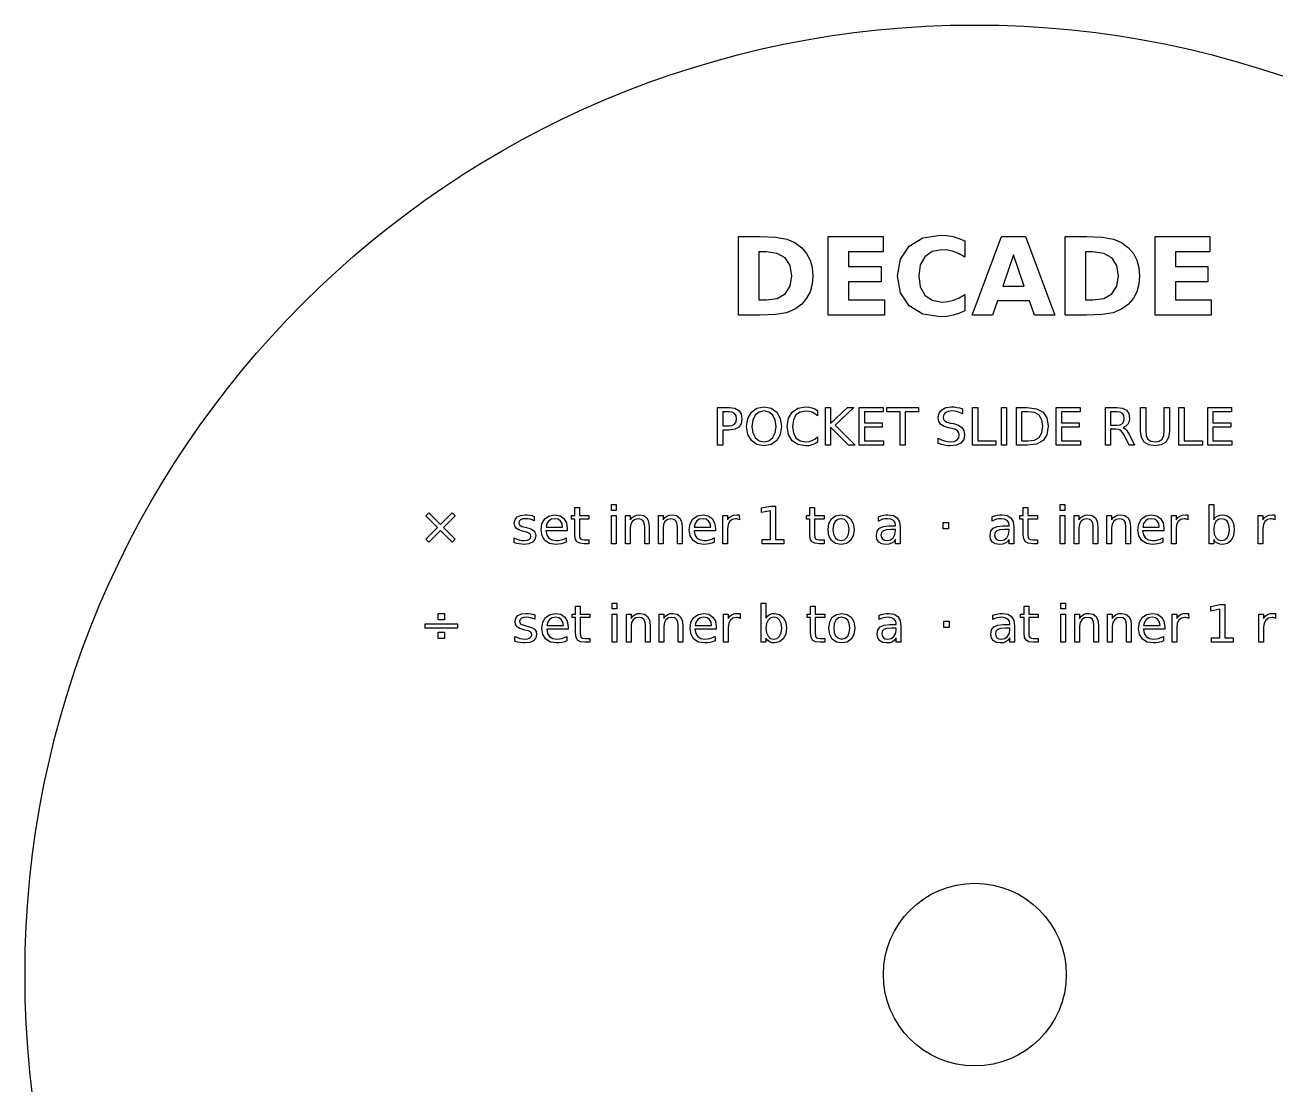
# Model space of a CAD drawing. Header units: millimetres. Extents: x -26.5 to 26.5, y -26.5 to 26.5.
# Drawn here: x -26.5 to 8.4, y -3.08 to 26.5 of the extents above; entities that cross this region are included whole.
import ezdxf

# ---------------------------------------------------------------- set-up
doc = ezdxf.new("R2010")
doc.units = ezdxf.units.MM
doc.layers.add('CUT', color=1, linetype='Continuous')
doc.layers.add('MARK', color=7, linetype='Continuous')

msp = doc.modelspace()

# ---------------------------------------------------------------- linework, layer by layer
at = {"layer": 'CUT'}
for radius in [26.5, 2.55]:
    msp.add_circle((0, 0), radius, dxfattribs=at)
at = {"layer": 'MARK'}
for points in [[(-6.592, 20.6), (-5.994, 20.6), (-5.557, 20.582), (-5.248, 20.528), (-5.02, 20.432), (-4.827, 20.286), (-4.693, 20.126), (-4.598, 19.942), (-4.541, 19.735), (-4.522, 19.502), (-4.541, 19.266), (-4.598, 19.058), (-4.693, 18.874), (-4.827, 18.714), (-5.022, 18.568), (-5.252, 18.471), (-5.561, 18.418), (-5.994, 18.4), (-6.592, 18.4), (-6.592, 20.6)], [(-4.087, 20.6), (-2.557, 20.6), (-2.557, 20.171), (-3.52, 20.171), (-3.52, 19.762), (-2.614, 19.762), (-2.614, 19.333), (-3.52, 19.333), (-3.52, 18.829), (-2.524, 18.829), (-2.524, 18.4), (-4.087, 18.4), (-4.087, 20.6)], [(-0.281, 18.521), (-0.441, 18.45), (-0.607, 18.399), (-0.78, 18.367), (-0.961, 18.357), (-1.453, 18.434), (-1.832, 18.665), (-2.072, 19.027), (-2.153, 19.498), (-2.072, 19.97), (-1.832, 20.332), (-1.453, 20.563), (-0.961, 20.64), (-0.78, 20.629), (-0.607, 20.598), (-0.441, 20.547), (-0.281, 20.476), (-0.281, 20.021), (-0.438, 20.114), (-0.592, 20.178), (-0.75, 20.216), (-0.915, 20.228), (-1.186, 20.18), (-1.393, 20.034), (-1.523, 19.803), (-1.566, 19.498), (-1.523, 19.194), (-1.393, 18.962), (-1.186, 18.817), (-0.915, 18.768), (-0.75, 18.781), (-0.592, 18.818), (-0.438, 18.883), (-0.281, 18.976), (-0.281, 18.521)], [(1.524, 18.801), (0.637, 18.801), (0.497, 18.4), (-0.074, 18.4), (0.741, 20.6), (1.418, 20.6), (2.232, 18.4), (1.662, 18.4), (1.524, 18.801)], [(2.524, 20.6), (3.122, 20.6), (3.559, 20.582), (3.868, 20.528), (4.096, 20.432), (4.289, 20.286), (4.424, 20.126), (4.519, 19.942), (4.575, 19.735), (4.594, 19.502), (4.575, 19.266), (4.519, 19.058), (4.424, 18.874), (4.289, 18.714), (4.094, 18.568), (3.865, 18.471), (3.555, 18.418), (3.122, 18.4), (2.524, 18.4), (2.524, 20.6)], [(5.029, 20.6), (6.56, 20.6), (6.56, 20.171), (5.596, 20.171), (5.596, 19.762), (6.503, 19.762), (6.503, 19.333), (5.596, 19.333), (5.596, 18.829), (6.592, 18.829), (6.592, 18.4), (5.029, 18.4), (5.029, 20.6)], [(-6.025, 20.171), (-6.025, 18.829), (-5.822, 18.829), (-5.515, 18.872), (-5.291, 19.001), (-5.153, 19.213), (-5.107, 19.502), (-5.153, 19.79), (-5.29, 20), (-5.514, 20.128), (-5.822, 20.171), (-6.025, 20.171)], [(0.778, 19.209), (1.381, 19.209), (1.08, 20.084), (0.778, 19.209)], [(3.091, 20.171), (3.091, 18.829), (3.295, 18.829), (3.601, 18.872), (3.825, 19.001), (3.963, 19.213), (4.009, 19.502), (3.964, 19.79), (3.826, 20), (3.602, 20.128), (3.295, 20.171), (3.091, 20.171)], [(-7.176, 15.825), (-6.855, 15.825), (-6.7, 15.805), (-6.588, 15.745), (-6.52, 15.647), (-6.498, 15.511), (-6.52, 15.375), (-6.588, 15.276), (-6.7, 15.217), (-6.855, 15.197), (-7.034, 15.197), (-7.034, 14.775), (-7.176, 14.775), (-7.176, 15.825)], [(-7.034, 15.708), (-7.034, 15.314), (-6.855, 15.314), (-6.767, 15.327), (-6.702, 15.365), (-6.661, 15.427), (-6.648, 15.511), (-6.661, 15.595), (-6.702, 15.657), (-6.767, 15.695), (-6.855, 15.708), (-7.034, 15.708)], [(-5.881, 15.844), (-5.683, 15.807), (-5.528, 15.696), (-5.429, 15.523), (-5.396, 15.299), (-5.429, 15.076), (-5.528, 14.903), (-5.683, 14.792), (-5.881, 14.755), (-6.08, 14.791), (-6.235, 14.902), (-6.335, 15.075), (-6.368, 15.299), (-6.335, 15.523), (-6.235, 15.696), (-6.08, 15.807), (-5.881, 15.844)], [(-5.881, 15.729), (-6.02, 15.7), (-6.127, 15.613), (-6.195, 15.477), (-6.218, 15.299), (-6.195, 15.121), (-6.127, 14.985), (-6.02, 14.899), (-5.881, 14.87), (-5.743, 14.899), (-5.636, 14.985), (-5.568, 15.121), (-5.546, 15.299), (-5.568, 15.477), (-5.636, 15.613), (-5.743, 15.7), (-5.881, 15.729)], [(-4.387, 15.744), (-4.387, 15.594), (-4.462, 15.653), (-4.54, 15.694), (-4.624, 15.719), (-4.713, 15.727), (-4.872, 15.7), (-4.989, 15.617), (-5.06, 15.483), (-5.084, 15.299), (-5.06, 15.116), (-4.989, 14.981), (-4.872, 14.899), (-4.713, 14.871), (-4.624, 14.88), (-4.54, 14.904), (-4.462, 14.946), (-4.387, 15.004), (-4.387, 14.856), (-4.464, 14.811), (-4.545, 14.78), (-4.631, 14.761), (-4.721, 14.755), (-4.935, 14.791), (-5.097, 14.9), (-5.2, 15.073), (-5.234, 15.299), (-5.2, 15.525), (-5.097, 15.698), (-4.935, 15.807), (-4.721, 15.844), (-4.63, 15.838), (-4.544, 15.819), (-4.463, 15.788), (-4.387, 15.744)], [(-4.168, 15.825), (-4.026, 15.825), (-4.026, 15.381), (-3.555, 15.825), (-3.372, 15.825), (-3.893, 15.336), (-3.335, 14.775), (-3.522, 14.775), (-4.026, 15.281), (-4.026, 14.775), (-4.168, 14.775), (-4.168, 15.825)], [(-3.224, 15.825), (-2.56, 15.825), (-2.56, 15.705), (-3.082, 15.705), (-3.082, 15.395), (-2.582, 15.395), (-2.582, 15.275), (-3.082, 15.275), (-3.082, 14.894), (-2.547, 14.894), (-2.547, 14.775), (-3.224, 14.775), (-3.224, 15.825)], [(-2.459, 15.825), (-1.571, 15.825), (-1.571, 15.705), (-1.944, 15.705), (-1.944, 14.775), (-2.086, 14.775), (-2.086, 15.705), (-2.459, 15.705), (-2.459, 15.825)], [(-0.347, 15.791), (-0.347, 15.652), (-0.425, 15.686), (-0.499, 15.71), (-0.57, 15.724), (-0.638, 15.729), (-0.741, 15.717), (-0.817, 15.684), (-0.864, 15.629), (-0.88, 15.556), (-0.869, 15.494), (-0.838, 15.45), (-0.777, 15.418), (-0.679, 15.393), (-0.594, 15.376), (-0.456, 15.334), (-0.359, 15.269), (-0.302, 15.18), (-0.284, 15.065), (-0.309, 14.931), (-0.386, 14.833), (-0.512, 14.774), (-0.686, 14.755), (-0.763, 14.759), (-0.844, 14.771), (-0.93, 14.792), (-1.018, 14.821), (-1.018, 14.968), (-0.933, 14.925), (-0.849, 14.894), (-0.767, 14.876), (-0.686, 14.87), (-0.578, 14.882), (-0.498, 14.918), (-0.448, 14.976), (-0.432, 15.054), (-0.444, 15.123), (-0.479, 15.175), (-0.542, 15.213), (-0.635, 15.241), (-0.722, 15.257), (-0.859, 15.298), (-0.952, 15.356), (-1.005, 15.437), (-1.023, 15.544), (-0.998, 15.669), (-0.924, 15.764), (-0.808, 15.824), (-0.654, 15.844), (-0.58, 15.841), (-0.504, 15.83), (-0.426, 15.814), (-0.347, 15.791)], [(-0.062, 15.825), (0.08, 15.825), (0.08, 14.894), (0.591, 14.894), (0.591, 14.775), (-0.062, 14.775), (-0.062, 15.825)], [(0.741, 15.825), (0.883, 15.825), (0.883, 14.775), (0.741, 14.775), (0.741, 15.825)], [(1.165, 15.825), (1.457, 15.825), (1.722, 15.793), (1.905, 15.698), (2.012, 15.535), (2.048, 15.301), (2.012, 15.066), (1.904, 14.902), (1.721, 14.807), (1.457, 14.775), (1.165, 14.775), (1.165, 15.825)], [(1.307, 15.708), (1.307, 14.892), (1.479, 14.892), (1.667, 14.916), (1.797, 14.99), (1.873, 15.117), (1.898, 15.301), (1.873, 15.484), (1.797, 15.61), (1.667, 15.684), (1.479, 15.708), (1.307, 15.708)], [(2.274, 15.825), (2.938, 15.825), (2.938, 15.705), (2.416, 15.705), (2.416, 15.395), (2.916, 15.395), (2.916, 15.275), (2.416, 15.275), (2.416, 14.894), (2.951, 14.894), (2.951, 14.775), (2.274, 14.775), (2.274, 15.825)], [(4.14, 15.267), (4.185, 15.243), (4.229, 15.201), (4.272, 15.141), (4.316, 15.062), (4.46, 14.775), (4.307, 14.775), (4.173, 15.044), (4.122, 15.132), (4.072, 15.184), (4.014, 15.21), (3.939, 15.219), (3.784, 15.219), (3.784, 14.775), (3.642, 14.775), (3.642, 15.825), (3.963, 15.825), (4.12, 15.806), (4.232, 15.75), (4.298, 15.655), (4.32, 15.523), (4.309, 15.432), (4.274, 15.358), (4.217, 15.303), (4.14, 15.267)], [(3.784, 15.708), (3.784, 15.336), (3.963, 15.336), (4.053, 15.347), (4.118, 15.383), (4.157, 15.442), (4.17, 15.523), (4.157, 15.603), (4.118, 15.661), (4.053, 15.697), (3.963, 15.708), (3.784, 15.708)], [(4.627, 15.825), (4.77, 15.825), (4.77, 15.187), (4.785, 15.042), (4.831, 14.944), (4.911, 14.888), (5.029, 14.87), (5.147, 14.888), (5.227, 14.944), (5.273, 15.042), (5.288, 15.187), (5.288, 15.825), (5.43, 15.825), (5.43, 15.169), (5.405, 14.989), (5.329, 14.859), (5.203, 14.781), (5.029, 14.755), (4.854, 14.781), (4.728, 14.859), (4.652, 14.989), (4.627, 15.169), (4.627, 15.825)], [(5.697, 15.825), (5.839, 15.825), (5.839, 14.894), (6.35, 14.894), (6.35, 14.775), (5.697, 14.775), (5.697, 15.825)], [(6.499, 15.825), (7.163, 15.825), (7.163, 15.705), (6.641, 15.705), (6.641, 15.395), (7.141, 15.395), (7.141, 15.275), (6.641, 15.275), (6.641, 14.894), (7.176, 14.894), (7.176, 14.775), (6.499, 14.775), (6.499, 15.825)], [(-11.031, 13.036), (-11.031, 12.813), (-10.765, 12.813), (-10.765, 12.712), (-11.031, 12.712), (-11.031, 12.284), (-11.025, 12.205), (-11.005, 12.161), (-10.965, 12.14), (-10.898, 12.133), (-10.765, 12.133), (-10.765, 12.025), (-10.898, 12.025), (-11.024, 12.039), (-11.104, 12.081), (-11.147, 12.16), (-11.161, 12.284), (-11.161, 12.712), (-11.256, 12.712), (-11.256, 12.813), (-11.161, 12.813), (-11.161, 13.036), (-11.031, 13.036)], [(-10.137, 13.119), (-10.008, 13.119), (-10.008, 12.955), (-10.137, 12.955), (-10.137, 13.119)], [(-5.933, 12.144), (-5.701, 12.144), (-5.701, 12.946), (-5.953, 12.895), (-5.953, 13.024), (-5.702, 13.075), (-5.56, 13.075), (-5.56, 12.144), (-5.328, 12.144), (-5.328, 12.025), (-5.933, 12.025), (-5.933, 12.144)], [(-4.473, 13.036), (-4.473, 12.813), (-4.207, 12.813), (-4.207, 12.712), (-4.473, 12.712), (-4.473, 12.284), (-4.467, 12.205), (-4.447, 12.161), (-4.407, 12.14), (-4.34, 12.133), (-4.207, 12.133), (-4.207, 12.025), (-4.34, 12.025), (-4.466, 12.039), (-4.547, 12.081), (-4.589, 12.16), (-4.603, 12.284), (-4.603, 12.712), (-4.698, 12.712), (-4.698, 12.813), (-4.603, 12.813), (-4.603, 13.036), (-4.473, 13.036)], [(1.484, 13.036), (1.484, 12.813), (1.75, 12.813), (1.75, 12.712), (1.484, 12.712), (1.484, 12.284), (1.49, 12.205), (1.51, 12.161), (1.55, 12.14), (1.618, 12.133), (1.75, 12.133), (1.75, 12.025), (1.618, 12.025), (1.491, 12.039), (1.411, 12.081), (1.368, 12.16), (1.354, 12.284), (1.354, 12.712), (1.259, 12.712), (1.259, 12.813), (1.354, 12.813), (1.354, 13.036), (1.484, 13.036)], [(2.378, 13.119), (2.508, 13.119), (2.508, 12.955), (2.378, 12.955), (2.378, 13.119)], [(6.665, 12.693), (6.711, 12.754), (6.768, 12.797), (6.836, 12.823), (6.917, 12.832), (7.047, 12.803), (7.15, 12.718), (7.217, 12.586), (7.24, 12.418), (7.217, 12.25), (7.15, 12.118), (7.047, 12.033), (6.917, 12.005), (6.836, 12.013), (6.768, 12.039), (6.711, 12.082), (6.665, 12.143), (6.665, 12.025), (6.535, 12.025), (6.535, 13.119), (6.665, 13.119), (6.665, 12.693)], [(-14.502, 12.799), (-14.823, 12.476), (-14.502, 12.154), (-14.585, 12.069), (-14.908, 12.392), (-15.231, 12.069), (-15.314, 12.154), (-14.993, 12.476), (-15.314, 12.799), (-15.231, 12.884), (-14.908, 12.561), (-14.585, 12.884), (-14.502, 12.799)], [(-12.294, 12.789), (-12.294, 12.667), (-12.35, 12.692), (-12.408, 12.709), (-12.468, 12.72), (-12.53, 12.723), (-12.614, 12.716), (-12.674, 12.694), (-12.711, 12.657), (-12.723, 12.605), (-12.714, 12.565), (-12.688, 12.534), (-12.636, 12.509), (-12.55, 12.486), (-12.505, 12.476), (-12.387, 12.44), (-12.309, 12.392), (-12.266, 12.328), (-12.251, 12.242), (-12.273, 12.144), (-12.338, 12.068), (-12.441, 12.02), (-12.577, 12.005), (-12.642, 12.008), (-12.709, 12.017), (-12.779, 12.032), (-12.853, 12.054), (-12.853, 12.187), (-12.782, 12.155), (-12.712, 12.131), (-12.643, 12.118), (-12.574, 12.113), (-12.493, 12.121), (-12.434, 12.144), (-12.397, 12.182), (-12.384, 12.232), (-12.393, 12.279), (-12.42, 12.313), (-12.477, 12.341), (-12.576, 12.367), (-12.621, 12.378), (-12.724, 12.41), (-12.794, 12.456), (-12.834, 12.518), (-12.848, 12.6), (-12.828, 12.698), (-12.769, 12.771), (-12.674, 12.816), (-12.545, 12.832), (-12.476, 12.829), (-12.411, 12.821), (-12.35, 12.808), (-12.294, 12.789)], [(-11.372, 12.451), (-11.372, 12.388), (-11.967, 12.388), (-11.942, 12.27), (-11.886, 12.184), (-11.8, 12.132), (-11.685, 12.114), (-11.612, 12.119), (-11.541, 12.133), (-11.471, 12.155), (-11.402, 12.187), (-11.402, 12.065), (-11.473, 12.039), (-11.545, 12.02), (-11.618, 12.008), (-11.693, 12.005), (-11.862, 12.032), (-11.992, 12.114), (-12.074, 12.243), (-12.102, 12.411), (-12.076, 12.584), (-11.997, 12.718), (-11.875, 12.803), (-11.716, 12.832), (-11.573, 12.806), (-11.464, 12.729), (-11.395, 12.609), (-11.372, 12.451)], [(-11.501, 12.489), (-11.517, 12.585), (-11.561, 12.658), (-11.628, 12.706), (-11.714, 12.722), (-11.812, 12.707), (-11.888, 12.661), (-11.939, 12.587), (-11.962, 12.488), (-11.501, 12.489)], [(-10.137, 12.813), (-10.008, 12.813), (-10.008, 12.025), (-10.137, 12.025), (-10.137, 12.813)], [(-9.082, 12.5), (-9.082, 12.025), (-9.211, 12.025), (-9.211, 12.496), (-9.222, 12.594), (-9.255, 12.663), (-9.31, 12.705), (-9.386, 12.719), (-9.48, 12.702), (-9.551, 12.652), (-9.597, 12.573), (-9.612, 12.47), (-9.612, 12.025), (-9.742, 12.025), (-9.742, 12.813), (-9.612, 12.813), (-9.612, 12.69), (-9.561, 12.752), (-9.502, 12.796), (-9.435, 12.823), (-9.357, 12.832), (-9.238, 12.811), (-9.152, 12.748), (-9.1, 12.644), (-9.082, 12.5)], [(-8.169, 12.5), (-8.169, 12.025), (-8.299, 12.025), (-8.299, 12.496), (-8.31, 12.594), (-8.342, 12.663), (-8.397, 12.705), (-8.473, 12.719), (-8.567, 12.702), (-8.639, 12.652), (-8.684, 12.573), (-8.699, 12.47), (-8.699, 12.025), (-8.829, 12.025), (-8.829, 12.813), (-8.699, 12.813), (-8.699, 12.69), (-8.648, 12.752), (-8.59, 12.796), (-8.522, 12.823), (-8.444, 12.832), (-8.325, 12.811), (-8.239, 12.748), (-8.187, 12.644), (-8.169, 12.5)], [(-7.238, 12.451), (-7.238, 12.388), (-7.833, 12.388), (-7.808, 12.27), (-7.752, 12.184), (-7.666, 12.132), (-7.551, 12.114), (-7.478, 12.119), (-7.407, 12.133), (-7.337, 12.155), (-7.268, 12.187), (-7.268, 12.065), (-7.338, 12.039), (-7.411, 12.02), (-7.484, 12.008), (-7.559, 12.005), (-7.728, 12.032), (-7.858, 12.114), (-7.94, 12.243), (-7.968, 12.411), (-7.942, 12.584), (-7.863, 12.718), (-7.741, 12.803), (-7.582, 12.832), (-7.439, 12.806), (-7.33, 12.729), (-7.261, 12.609), (-7.238, 12.451)], [(-7.367, 12.489), (-7.383, 12.585), (-7.427, 12.658), (-7.494, 12.706), (-7.58, 12.722), (-7.678, 12.707), (-7.753, 12.661), (-7.805, 12.587), (-7.828, 12.488), (-7.367, 12.489)], [(-6.569, 12.692), (-6.592, 12.703), (-6.616, 12.71), (-6.643, 12.715), (-6.673, 12.716), (-6.77, 12.698), (-6.841, 12.645), (-6.885, 12.558), (-6.9, 12.44), (-6.9, 12.025), (-7.03, 12.025), (-7.03, 12.813), (-6.9, 12.813), (-6.9, 12.69), (-6.853, 12.753), (-6.794, 12.797), (-6.721, 12.823), (-6.635, 12.832), (-6.621, 12.831), (-6.605, 12.83), (-6.588, 12.828), (-6.57, 12.825), (-6.569, 12.692)], [(-3.732, 12.832), (-3.581, 12.804), (-3.467, 12.722), (-3.394, 12.591), (-3.37, 12.418), (-3.394, 12.246), (-3.467, 12.115), (-3.581, 12.032), (-3.732, 12.005), (-3.883, 12.032), (-3.997, 12.115), (-4.069, 12.246), (-4.093, 12.418), (-4.069, 12.591), (-3.997, 12.722), (-3.883, 12.804), (-3.732, 12.832)], [(-3.732, 12.722), (-3.825, 12.702), (-3.896, 12.641), (-3.942, 12.544), (-3.957, 12.418), (-3.942, 12.292), (-3.897, 12.196), (-3.825, 12.135), (-3.732, 12.114), (-3.639, 12.135), (-3.568, 12.196), (-3.522, 12.292), (-3.507, 12.418), (-3.522, 12.544), (-3.568, 12.64), (-3.639, 12.701), (-3.732, 12.722)], [(-2.082, 12.474), (-2.082, 12.025), (-2.211, 12.025), (-2.211, 12.144), (-2.261, 12.082), (-2.322, 12.039), (-2.395, 12.013), (-2.483, 12.005), (-2.592, 12.022), (-2.676, 12.072), (-2.729, 12.152), (-2.747, 12.254), (-2.725, 12.371), (-2.658, 12.455), (-2.547, 12.505), (-2.393, 12.522), (-2.211, 12.522), (-2.211, 12.535), (-2.226, 12.614), (-2.27, 12.673), (-2.341, 12.71), (-2.435, 12.722), (-2.502, 12.718), (-2.566, 12.706), (-2.629, 12.685), (-2.689, 12.657), (-2.689, 12.777), (-2.619, 12.801), (-2.552, 12.818), (-2.486, 12.828), (-2.422, 12.832), (-2.272, 12.809), (-2.166, 12.743), (-2.103, 12.632), (-2.082, 12.474)], [(-0.882, 12.614), (-0.733, 12.614), (-0.733, 12.436), (-0.882, 12.436), (-0.882, 12.614)], [(1.089, 12.474), (1.089, 12.025), (0.96, 12.025), (0.96, 12.144), (0.91, 12.082), (0.849, 12.039), (0.776, 12.013), (0.688, 12.005), (0.579, 12.022), (0.495, 12.072), (0.442, 12.152), (0.424, 12.254), (0.446, 12.371), (0.513, 12.455), (0.624, 12.505), (0.778, 12.522), (0.96, 12.522), (0.96, 12.535), (0.945, 12.614), (0.901, 12.673), (0.831, 12.71), (0.736, 12.722), (0.67, 12.718), (0.605, 12.706), (0.542, 12.685), (0.482, 12.657), (0.482, 12.777), (0.552, 12.801), (0.62, 12.818), (0.685, 12.828), (0.75, 12.832), (0.899, 12.809), (1.005, 12.743), (1.068, 12.632), (1.089, 12.474)], [(2.378, 12.813), (2.508, 12.813), (2.508, 12.025), (2.378, 12.025), (2.378, 12.813)], [(3.433, 12.5), (3.433, 12.025), (3.304, 12.025), (3.304, 12.496), (3.293, 12.594), (3.26, 12.663), (3.206, 12.705), (3.129, 12.719), (3.036, 12.702), (2.964, 12.652), (2.918, 12.573), (2.903, 12.47), (2.903, 12.025), (2.773, 12.025), (2.773, 12.813), (2.903, 12.813), (2.903, 12.69), (2.954, 12.752), (3.013, 12.796), (3.081, 12.823), (3.158, 12.832), (3.277, 12.811), (3.363, 12.748), (3.416, 12.644), (3.433, 12.5)], [(4.346, 12.5), (4.346, 12.025), (4.216, 12.025), (4.216, 12.496), (4.206, 12.594), (4.173, 12.663), (4.118, 12.705), (4.042, 12.719), (3.948, 12.702), (3.877, 12.652), (3.831, 12.573), (3.816, 12.47), (3.816, 12.025), (3.686, 12.025), (3.686, 12.813), (3.816, 12.813), (3.816, 12.69), (3.867, 12.752), (3.925, 12.796), (3.993, 12.823), (4.071, 12.832), (4.19, 12.811), (4.276, 12.748), (4.328, 12.644), (4.346, 12.5)], [(5.277, 12.451), (5.277, 12.388), (4.682, 12.388), (4.707, 12.27), (4.763, 12.184), (4.849, 12.132), (4.964, 12.114), (5.037, 12.119), (5.108, 12.133), (5.178, 12.155), (5.247, 12.187), (5.247, 12.065), (5.177, 12.039), (5.104, 12.02), (5.031, 12.008), (4.956, 12.005), (4.787, 12.032), (4.657, 12.114), (4.575, 12.243), (4.547, 12.411), (4.574, 12.584), (4.652, 12.718), (4.775, 12.803), (4.934, 12.832), (5.076, 12.806), (5.185, 12.729), (5.254, 12.609), (5.277, 12.451)], [(5.148, 12.489), (5.133, 12.585), (5.089, 12.658), (5.021, 12.706), (4.935, 12.722), (4.838, 12.707), (4.762, 12.661), (4.71, 12.587), (4.687, 12.488), (5.148, 12.489)], [(5.946, 12.692), (5.923, 12.703), (5.899, 12.71), (5.872, 12.715), (5.842, 12.716), (5.745, 12.698), (5.674, 12.645), (5.63, 12.558), (5.615, 12.44), (5.615, 12.025), (5.485, 12.025), (5.485, 12.813), (5.615, 12.813), (5.615, 12.69), (5.662, 12.753), (5.721, 12.797), (5.794, 12.823), (5.88, 12.832), (5.894, 12.831), (5.91, 12.83), (5.927, 12.828), (5.946, 12.825), (5.946, 12.692)], [(7.105, 12.418), (7.09, 12.545), (7.046, 12.642), (6.977, 12.703), (6.885, 12.723), (6.793, 12.703), (6.724, 12.642), (6.679, 12.545), (6.665, 12.418), (6.679, 12.291), (6.724, 12.194), (6.793, 12.133), (6.885, 12.113), (6.977, 12.133), (7.046, 12.194), (7.09, 12.291), (7.105, 12.418)], [(8.368, 12.692), (8.345, 12.703), (8.321, 12.71), (8.294, 12.715), (8.264, 12.716), (8.167, 12.698), (8.096, 12.645), (8.051, 12.558), (8.037, 12.44), (8.037, 12.025), (7.907, 12.025), (7.907, 12.813), (8.037, 12.813), (8.037, 12.69), (8.084, 12.753), (8.143, 12.797), (8.216, 12.823), (8.302, 12.832), (8.316, 12.831), (8.332, 12.83), (8.349, 12.828), (8.367, 12.825), (8.368, 12.692)], [(-2.34, 12.421), (-2.473, 12.412), (-2.557, 12.385), (-2.603, 12.337), (-2.618, 12.263), (-2.606, 12.201), (-2.572, 12.153), (-2.519, 12.123), (-2.449, 12.113), (-2.352, 12.132), (-2.276, 12.189), (-2.227, 12.278), (-2.211, 12.392), (-2.211, 12.421), (-2.34, 12.421)], [(0.831, 12.421), (0.698, 12.412), (0.614, 12.385), (0.568, 12.337), (0.553, 12.263), (0.565, 12.201), (0.599, 12.153), (0.652, 12.123), (0.722, 12.113), (0.819, 12.132), (0.895, 12.189), (0.944, 12.278), (0.96, 12.392), (0.96, 12.421), (0.831, 12.421)], [(-11.009, 10.286), (-11.009, 10.063), (-10.742, 10.063), (-10.742, 9.962), (-11.009, 9.962), (-11.009, 9.534), (-11.002, 9.455), (-10.982, 9.411), (-10.942, 9.39), (-10.875, 9.383), (-10.742, 9.383), (-10.742, 9.275), (-10.875, 9.275), (-11.002, 9.289), (-11.082, 9.331), (-11.125, 9.41), (-11.139, 9.534), (-11.139, 9.962), (-11.234, 9.962), (-11.234, 10.063), (-11.139, 10.063), (-11.139, 10.286), (-11.009, 10.286)], [(-10.115, 10.369), (-9.985, 10.369), (-9.985, 10.205), (-10.115, 10.205), (-10.115, 10.369)], [(-5.828, 9.943), (-5.782, 10.004), (-5.725, 10.047), (-5.656, 10.073), (-5.576, 10.082), (-5.446, 10.053), (-5.343, 9.968), (-5.276, 9.836), (-5.253, 9.668), (-5.276, 9.5), (-5.343, 9.368), (-5.446, 9.283), (-5.576, 9.255), (-5.656, 9.263), (-5.725, 9.289), (-5.782, 9.332), (-5.828, 9.393), (-5.828, 9.275), (-5.958, 9.275), (-5.958, 10.369), (-5.828, 10.369), (-5.828, 9.943)], [(-4.453, 10.286), (-4.453, 10.063), (-4.186, 10.063), (-4.186, 9.962), (-4.453, 9.962), (-4.453, 9.534), (-4.446, 9.455), (-4.427, 9.411), (-4.387, 9.39), (-4.319, 9.383), (-4.186, 9.383), (-4.186, 9.275), (-4.319, 9.275), (-4.446, 9.289), (-4.526, 9.331), (-4.569, 9.41), (-4.583, 9.534), (-4.583, 9.962), (-4.678, 9.962), (-4.678, 10.063), (-4.583, 10.063), (-4.583, 10.286), (-4.453, 10.286)], [(1.504, 10.286), (1.504, 10.063), (1.771, 10.063), (1.771, 9.962), (1.504, 9.962), (1.504, 9.534), (1.511, 9.455), (1.531, 9.411), (1.571, 9.39), (1.638, 9.383), (1.771, 9.383), (1.771, 9.275), (1.638, 9.275), (1.511, 9.289), (1.431, 9.331), (1.389, 9.41), (1.374, 9.534), (1.374, 9.962), (1.279, 9.962), (1.279, 10.063), (1.374, 10.063), (1.374, 10.286), (1.504, 10.286)], [(2.399, 10.369), (2.528, 10.369), (2.528, 10.205), (2.399, 10.205), (2.399, 10.369)], [(6.603, 9.394), (6.835, 9.394), (6.835, 10.196), (6.583, 10.145), (6.583, 10.274), (6.834, 10.325), (6.976, 10.325), (6.976, 9.394), (7.208, 9.394), (7.208, 9.275), (6.603, 9.275), (6.603, 9.394)], [(-15.336, 9.786), (-14.435, 9.786), (-14.435, 9.667), (-15.336, 9.667), (-15.336, 9.786)], [(-14.972, 10.073), (-14.799, 10.073), (-14.799, 9.9), (-14.972, 9.9), (-14.972, 10.073)], [(-12.271, 10.039), (-12.271, 9.917), (-12.327, 9.942), (-12.385, 9.959), (-12.445, 9.97), (-12.508, 9.973), (-12.592, 9.966), (-12.652, 9.944), (-12.688, 9.907), (-12.7, 9.855), (-12.692, 9.815), (-12.666, 9.784), (-12.614, 9.759), (-12.527, 9.736), (-12.483, 9.726), (-12.365, 9.69), (-12.287, 9.642), (-12.243, 9.578), (-12.229, 9.492), (-12.251, 9.394), (-12.316, 9.318), (-12.419, 9.27), (-12.555, 9.255), (-12.619, 9.258), (-12.686, 9.267), (-12.757, 9.282), (-12.831, 9.304), (-12.831, 9.437), (-12.76, 9.405), (-12.69, 9.381), (-12.62, 9.368), (-12.552, 9.363), (-12.471, 9.371), (-12.411, 9.394), (-12.374, 9.432), (-12.362, 9.482), (-12.371, 9.529), (-12.397, 9.563), (-12.454, 9.591), (-12.553, 9.617), (-12.598, 9.628), (-12.702, 9.66), (-12.772, 9.706), (-12.812, 9.768), (-12.825, 9.85), (-12.806, 9.948), (-12.746, 10.021), (-12.651, 10.066), (-12.523, 10.082), (-12.453, 10.079), (-12.388, 10.071), (-12.327, 10.058), (-12.271, 10.039)], [(-11.349, 9.701), (-11.349, 9.638), (-11.944, 9.638), (-11.92, 9.52), (-11.864, 9.434), (-11.778, 9.382), (-11.663, 9.364), (-11.59, 9.369), (-11.518, 9.383), (-11.449, 9.405), (-11.379, 9.437), (-11.379, 9.315), (-11.45, 9.289), (-11.522, 9.27), (-11.596, 9.258), (-11.671, 9.255), (-11.84, 9.282), (-11.969, 9.364), (-12.052, 9.493), (-12.079, 9.661), (-12.053, 9.834), (-11.975, 9.968), (-11.852, 10.053), (-11.693, 10.082), (-11.551, 10.056), (-11.442, 9.979), (-11.372, 9.859), (-11.349, 9.701)], [(-11.479, 9.739), (-11.494, 9.835), (-11.538, 9.908), (-11.606, 9.956), (-11.692, 9.972), (-11.789, 9.957), (-11.865, 9.911), (-11.916, 9.837), (-11.94, 9.738), (-11.479, 9.739)], [(-10.115, 10.063), (-9.985, 10.063), (-9.985, 9.275), (-10.115, 9.275), (-10.115, 10.063)], [(-9.06, 9.75), (-9.06, 9.275), (-9.189, 9.275), (-9.189, 9.746), (-9.2, 9.844), (-9.233, 9.913), (-9.287, 9.955), (-9.363, 9.969), (-9.457, 9.952), (-9.529, 9.902), (-9.574, 9.823), (-9.589, 9.72), (-9.589, 9.275), (-9.719, 9.275), (-9.719, 10.063), (-9.589, 10.063), (-9.589, 9.94), (-9.539, 10.002), (-9.48, 10.046), (-9.412, 10.073), (-9.335, 10.082), (-9.215, 10.061), (-9.129, 9.998), (-9.077, 9.894), (-9.06, 9.75)], [(-8.147, 9.75), (-8.147, 9.275), (-8.276, 9.275), (-8.276, 9.746), (-8.287, 9.844), (-8.32, 9.913), (-8.374, 9.955), (-8.451, 9.969), (-8.544, 9.952), (-8.616, 9.902), (-8.661, 9.823), (-8.677, 9.72), (-8.677, 9.275), (-8.807, 9.275), (-8.807, 10.063), (-8.677, 10.063), (-8.677, 9.94), (-8.626, 10.002), (-8.567, 10.046), (-8.499, 10.073), (-8.422, 10.082), (-8.303, 10.061), (-8.217, 9.998), (-8.164, 9.894), (-8.147, 9.75)], [(-7.215, 9.701), (-7.215, 9.638), (-7.81, 9.638), (-7.786, 9.52), (-7.73, 9.434), (-7.643, 9.382), (-7.529, 9.364), (-7.456, 9.369), (-7.384, 9.383), (-7.315, 9.405), (-7.245, 9.437), (-7.245, 9.315), (-7.316, 9.289), (-7.388, 9.27), (-7.462, 9.258), (-7.537, 9.255), (-7.705, 9.282), (-7.835, 9.364), (-7.918, 9.493), (-7.945, 9.661), (-7.919, 9.834), (-7.841, 9.968), (-7.718, 10.053), (-7.559, 10.082), (-7.417, 10.056), (-7.308, 9.979), (-7.238, 9.859), (-7.215, 9.701)], [(-7.345, 9.739), (-7.36, 9.835), (-7.404, 9.908), (-7.471, 9.956), (-7.558, 9.972), (-7.655, 9.957), (-7.731, 9.911), (-7.782, 9.837), (-7.806, 9.738), (-7.345, 9.739)], [(-6.546, 9.942), (-6.569, 9.953), (-6.594, 9.96), (-6.621, 9.965), (-6.65, 9.966), (-6.747, 9.948), (-6.819, 9.895), (-6.863, 9.808), (-6.878, 9.69), (-6.878, 9.275), (-7.008, 9.275), (-7.008, 10.063), (-6.878, 10.063), (-6.878, 9.94), (-6.831, 10.003), (-6.771, 10.047), (-6.699, 10.073), (-6.612, 10.082), (-6.598, 10.081), (-6.583, 10.08), (-6.566, 10.078), (-6.547, 10.075), (-6.546, 9.942)], [(-5.387, 9.668), (-5.402, 9.795), (-5.446, 9.892), (-5.516, 9.953), (-5.608, 9.973), (-5.699, 9.953), (-5.769, 9.892), (-5.813, 9.795), (-5.828, 9.668), (-5.813, 9.541), (-5.769, 9.444), (-5.699, 9.383), (-5.608, 9.363), (-5.516, 9.383), (-5.446, 9.444), (-5.402, 9.541), (-5.387, 9.668)], [(-3.711, 10.082), (-3.561, 10.054), (-3.446, 9.972), (-3.374, 9.841), (-3.35, 9.668), (-3.374, 9.496), (-3.446, 9.365), (-3.561, 9.282), (-3.711, 9.255), (-3.862, 9.282), (-3.977, 9.365), (-4.049, 9.496), (-4.073, 9.668), (-4.049, 9.841), (-3.977, 9.972), (-3.862, 10.054), (-3.711, 10.082)], [(-3.711, 9.972), (-3.804, 9.952), (-3.876, 9.891), (-3.921, 9.794), (-3.936, 9.668), (-3.921, 9.542), (-3.876, 9.446), (-3.805, 9.385), (-3.711, 9.364), (-3.619, 9.385), (-3.547, 9.446), (-3.502, 9.542), (-3.487, 9.668), (-3.502, 9.794), (-3.547, 9.89), (-3.619, 9.951), (-3.711, 9.972)], [(-2.061, 9.724), (-2.061, 9.275), (-2.191, 9.275), (-2.191, 9.394), (-2.24, 9.332), (-2.301, 9.289), (-2.375, 9.263), (-2.463, 9.255), (-2.571, 9.272), (-2.655, 9.322), (-2.709, 9.402), (-2.727, 9.504), (-2.704, 9.621), (-2.638, 9.705), (-2.527, 9.755), (-2.372, 9.772), (-2.191, 9.772), (-2.191, 9.785), (-2.205, 9.864), (-2.249, 9.923), (-2.32, 9.96), (-2.414, 9.972), (-2.481, 9.968), (-2.546, 9.956), (-2.609, 9.935), (-2.669, 9.907), (-2.669, 10.027), (-2.599, 10.051), (-2.531, 10.068), (-2.465, 10.078), (-2.401, 10.082), (-2.252, 10.059), (-2.146, 9.993), (-2.082, 9.882), (-2.061, 9.724)], [(-0.861, 9.864), (-0.713, 9.864), (-0.713, 9.686), (-0.861, 9.686), (-0.861, 9.864)], [(1.11, 9.724), (1.11, 9.275), (0.98, 9.275), (0.98, 9.394), (0.931, 9.332), (0.87, 9.289), (0.796, 9.263), (0.708, 9.255), (0.6, 9.272), (0.516, 9.322), (0.462, 9.402), (0.444, 9.504), (0.467, 9.621), (0.533, 9.705), (0.644, 9.755), (0.799, 9.772), (0.98, 9.772), (0.98, 9.785), (0.966, 9.864), (0.922, 9.923), (0.851, 9.96), (0.757, 9.972), (0.69, 9.968), (0.625, 9.956), (0.562, 9.935), (0.502, 9.907), (0.502, 10.027), (0.572, 10.051), (0.64, 10.068), (0.706, 10.078), (0.77, 10.082), (0.919, 10.059), (1.025, 9.993), (1.089, 9.882), (1.11, 9.724)], [(2.399, 10.063), (2.528, 10.063), (2.528, 9.275), (2.399, 9.275), (2.399, 10.063)], [(3.454, 9.75), (3.454, 9.275), (3.324, 9.275), (3.324, 9.746), (3.313, 9.844), (3.281, 9.913), (3.226, 9.955), (3.15, 9.969), (3.056, 9.952), (2.984, 9.902), (2.939, 9.823), (2.924, 9.72), (2.924, 9.275), (2.794, 9.275), (2.794, 10.063), (2.924, 10.063), (2.924, 9.94), (2.974, 10.002), (3.033, 10.046), (3.101, 10.073), (3.179, 10.082), (3.298, 10.061), (3.384, 9.998), (3.436, 9.894), (3.454, 9.75)], [(4.366, 9.75), (4.366, 9.275), (4.237, 9.275), (4.237, 9.746), (4.226, 9.844), (4.193, 9.913), (4.139, 9.955), (4.063, 9.969), (3.969, 9.952), (3.897, 9.902), (3.852, 9.823), (3.837, 9.72), (3.837, 9.275), (3.707, 9.275), (3.707, 10.063), (3.837, 10.063), (3.837, 9.94), (3.887, 10.002), (3.946, 10.046), (4.014, 10.073), (4.091, 10.082), (4.21, 10.061), (4.297, 9.998), (4.349, 9.894), (4.366, 9.75)], [(5.298, 9.701), (5.298, 9.638), (4.703, 9.638), (4.727, 9.52), (4.784, 9.434), (4.87, 9.382), (4.984, 9.364), (5.058, 9.369), (5.129, 9.383), (5.198, 9.405), (5.268, 9.437), (5.268, 9.315), (5.197, 9.289), (5.125, 9.27), (5.051, 9.258), (4.977, 9.255), (4.808, 9.282), (4.678, 9.364), (4.595, 9.493), (4.568, 9.661), (4.594, 9.834), (4.672, 9.968), (4.795, 10.053), (4.954, 10.082), (5.096, 10.056), (5.205, 9.979), (5.275, 9.859), (5.298, 9.701)], [(5.169, 9.739), (5.153, 9.835), (5.109, 9.908), (5.042, 9.956), (4.955, 9.972), (4.858, 9.957), (4.782, 9.911), (4.731, 9.837), (4.707, 9.738), (5.169, 9.739)], [(5.967, 9.942), (5.944, 9.953), (5.919, 9.96), (5.892, 9.965), (5.863, 9.966), (5.766, 9.948), (5.694, 9.895), (5.65, 9.808), (5.635, 9.69), (5.635, 9.275), (5.505, 9.275), (5.505, 10.063), (5.635, 10.063), (5.635, 9.94), (5.683, 10.003), (5.742, 10.047), (5.814, 10.073), (5.901, 10.082), (5.915, 10.081), (5.93, 10.08), (5.947, 10.078), (5.966, 10.075), (5.967, 9.942)], [(8.391, 9.942), (8.368, 9.953), (8.343, 9.96), (8.316, 9.965), (8.287, 9.966), (8.19, 9.948), (8.118, 9.895), (8.074, 9.808), (8.059, 9.69), (8.059, 9.275), (7.929, 9.275), (7.929, 10.063), (8.059, 10.063), (8.059, 9.94), (8.106, 10.003), (8.166, 10.047), (8.238, 10.073), (8.325, 10.082), (8.339, 10.081), (8.354, 10.08), (8.371, 10.078), (8.39, 10.075), (8.391, 9.942)], [(-14.972, 9.553), (-14.799, 9.553), (-14.799, 9.381), (-14.972, 9.381), (-14.972, 9.553)], [(-2.319, 9.671), (-2.452, 9.662), (-2.537, 9.635), (-2.582, 9.587), (-2.597, 9.513), (-2.586, 9.451), (-2.552, 9.403), (-2.498, 9.373), (-2.429, 9.363), (-2.331, 9.382), (-2.256, 9.439), (-2.207, 9.528), (-2.191, 9.642), (-2.191, 9.671), (-2.319, 9.671)], [(0.852, 9.671), (0.719, 9.662), (0.634, 9.635), (0.589, 9.587), (0.574, 9.513), (0.585, 9.451), (0.619, 9.403), (0.673, 9.373), (0.743, 9.363), (0.84, 9.382), (0.915, 9.439), (0.964, 9.528), (0.98, 9.642), (0.98, 9.671), (0.852, 9.671)]]:
    msp.add_lwpolyline(points, close=True, dxfattribs=at)

doc.saveas('drawing.dxf')
